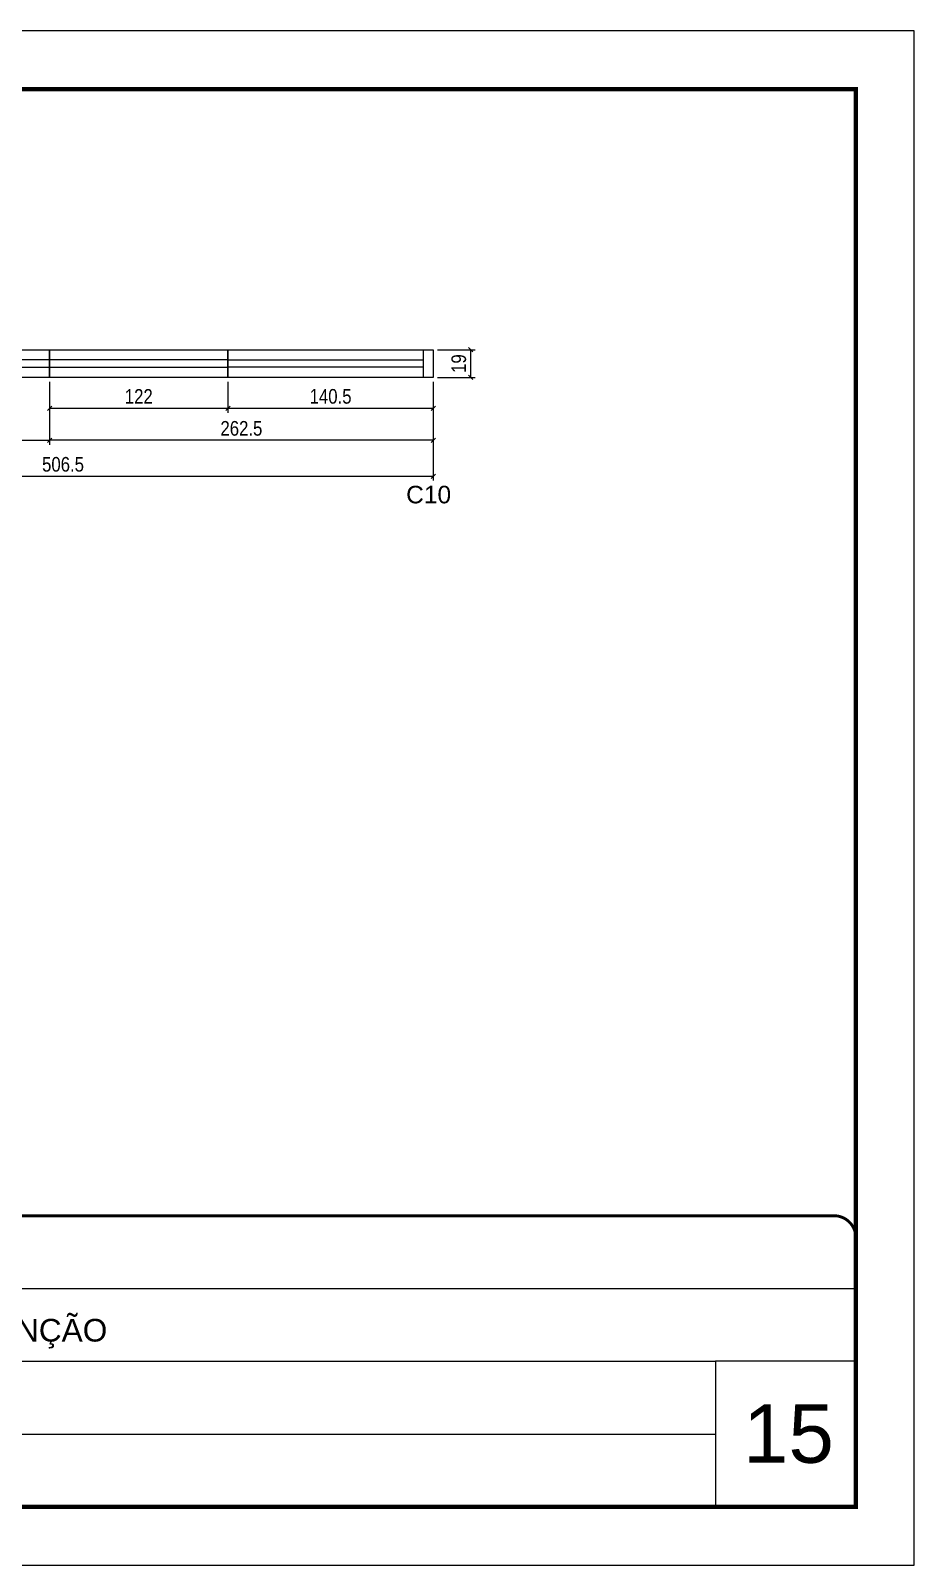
# Model space of a CAD drawing. Extents: x 3090 to 9343, y 762 to 5258.
# Drawn here: x 7154 to 7758, y 762 to 1812 of the extents above; entities that cross this region are included whole.
import ezdxf

# ---------------------------------------------------------------- set-up
doc = ezdxf.new("R2010")
doc.units = 0
doc.linetypes.add('CONTINUO', pattern=[0])
doc.linetypes.add('DASHED', pattern=[0.75, 0.5, -0.25])
doc.layers.add('00 - FELIPE', color=2, linetype='Continuous', plot=False)
for name, color, linetype in [('5', 5, 'Continuous'), ('Painéis', 200, 'Continuous'), ('SARR_2.2x7', 40, 'Continuous')]:
    doc.layers.add(name, color=color, linetype=linetype)
for name, color, linetype, lineweight in [('CARIMBO', 255, 'Continuous', 9), ('Escoras', 2, 'Continuous', 25), ('Folhas', 255, 'Continuous', 9), ('Romaneio', 3, 'Continuous', 13), ('SARRAFO DE PRESSAO', 251, 'DASHED', 9)]:
    doc.layers.add(name, color=color, linetype=linetype, lineweight=lineweight)
doc.styles.add('ARIAL', font='arial.ttf')
doc.styles.add('COTA TECNICA', font='techl___.ttf', dxfattribs={"height": 10})
doc.styles.add('COTA TECNICA-50', font='techl___.ttf', dxfattribs={"height": 10})
doc.styles.get("Standard").update_dxf_attribs({"font": 'arial.ttf'})
doc.dimstyles.new('COTA PAINEL-50', dxfattribs={"dimtxt": 10, "dimasz": 3, "dimexe": 3, "dimexo": 3, "dimgap": 3, "dimtad": 1, "dimdec": 1, "dimzin": 12, "dimdsep": 46, "dimtxsty": 'COTA TECNICA-50', "dimblk1": 'OBLIQUE', "dimblk2": 'OBLIQUE', "dimsah": 1, "dimcen": 0.9, "dimclrd": 4, "dimclre": 4, "dimclrt": 240, "dimadec": 1, "dimazin": 3, "dimtfac": 1, "dimtdec": 1, "dimtmove": 0, "dimatfit": 3, "dimfxl": 1, "dimtolj": 1, "dimtzin": 12, "dimarcsym": 0})
doc.dimstyles.new('PAINEL', dxfattribs={"dimtxt": 10, "dimasz": 3, "dimexe": 3, "dimexo": 3, "dimgap": 3, "dimtad": 1, "dimdec": 1, "dimzin": 12, "dimdsep": 46, "dimtxsty": 'COTA TECNICA', "dimblk1": 'OBLIQUE', "dimblk2": 'OBLIQUE', "dimsah": 1, "dimcen": 0.9, "dimclrd": 4, "dimclre": 4, "dimclrt": 240, "dimadec": 1, "dimazin": 3, "dimtfac": 1, "dimtdec": 1, "dimtmove": 0, "dimatfit": 3, "dimfxl": 1, "dimtolj": 1, "dimtzin": 12, "dimarcsym": 0})

# ---------------------------------------------------------------- blocks, each defined once
blk = doc.blocks.new('9999999999')
at = {"color": 30, "linetype": 'CONTINUO'}
for p, q in [((98564.6, 34379.6), (99584, 34379.6)), ((98564.6, 34329.8), (99488, 34329.8)), ((99584, 34329.8), (99488, 34329.8)), ((99488, 34329.8), (99488, 34230.2)), ((98564.6, 34280), (99488, 34280))]:
    blk.add_line(p, q, dxfattribs=at)
at = {"color": 30, "linetype": 'CONTINUO', "const_width": 2}
blk.add_lwpolyline([(99584, 34230.2), (99584, 34414.4, 0.414214), (99569, 34429.4), (98229, 34429.4, 0.414214), (98214, 34414.4), (98214, 34245.2, 0.414214), (98229, 34230.2), (99584, 34230.2)], format="xyb", dxfattribs=at)
at = {"layer": 'Folhas'}
blk.add_lwpolyline([(98139, 34190.2), (99624, 34190.2), (99624, 35240.2), (98139, 35240.2)], close=True, dxfattribs=at)
at = {"layer": 'Folhas', "color": 30, "const_width": 3}
blk.add_lwpolyline([(98214, 34230.2), (99584, 34230.2), (99584, 35200.2), (98214, 35200.2)], close=True, dxfattribs=at)
at = {"color": 7, "linetype": 'Continuous', "ltscale": 5, "style": 'ARIAL'}
blk.add_text('HOSPITAL ASSUNÇÃO', height=15.483, dxfattribs=at).set_placement((98837.7, 34343.3))
blk = doc.blocks.new('_Oblique')
at = {"color": 0, "linetype": 'ByBlock', "lineweight": -2}
blk.add_line((-0.5, -0.5), (0.5, 0.5), dxfattribs=at)
blk = doc.blocks.new('*D341')
at = {"layer": 'Defpoints', "color": 0, "linetype": 'ByBlock', "transparency": 16777216}
for p in [(6923, 1574.7), (7167, 1574.7), (7167, 1531.7)]:
    blk.add_point(p, dxfattribs=at)
at = {"layer": 'Romaneio', "color": 4, "linetype": 'ByBlock', "lineweight": -2, "transparency": 16777216}
for p, q in [((6923, 1571.7), (6923, 1528.7)), ((7167, 1571.7), (7167, 1528.7)), ((6923, 1531.7), (7167, 1531.7))]:
    blk.add_line(p, q, dxfattribs=at)
at = {"layer": 'Romaneio', "color": 4, "linetype": 'ByBlock', "lineweight": -2, "transparency": 16777216, "xscale": 3, "yscale": 3, "zscale": 3, "rotation": 180}
blk.add_blockref('_Oblique', (6923, 1531.7), dxfattribs=at)
at = {"layer": 'Romaneio', "color": 4, "linetype": 'ByBlock', "lineweight": -2, "transparency": 16777216, "xscale": 3, "yscale": 3, "zscale": 3}
blk.add_blockref('_Oblique', (7167, 1531.7), dxfattribs=at)
at = {"layer": 'Romaneio', "color": 240, "linetype": 'ByBlock', "transparency": 16777216, "insert": (7045, 1539.8), "char_height": 10, "attachment_point": 5, "style": 'COTA TECNICA-50'}
blk.add_mtext('\\A1;244', dxfattribs=at)
blk = doc.blocks.new('*D65')
at = {"layer": 'Defpoints', "color": 0, "linetype": 'ByBlock', "transparency": 16777216}
for p in [(7167, 1574.7), (7289, 1574.7), (7289, 1553.6)]:
    blk.add_point(p, dxfattribs=at)
at = {"layer": 'Romaneio', "color": 4, "linetype": 'ByBlock', "lineweight": -2, "transparency": 16777216}
for p, q in [((7167, 1571.7), (7167, 1550.6)), ((7289, 1571.7), (7289, 1550.6)), ((7167, 1553.6), (7289, 1553.6))]:
    blk.add_line(p, q, dxfattribs=at)
at = {"layer": 'Romaneio', "color": 4, "linetype": 'ByBlock', "lineweight": -2, "transparency": 16777216, "xscale": 3, "yscale": 3, "zscale": 3, "rotation": 180}
blk.add_blockref('_Oblique', (7167, 1553.6), dxfattribs=at)
at = {"layer": 'Romaneio', "color": 4, "linetype": 'ByBlock', "lineweight": -2, "transparency": 16777216, "xscale": 3, "yscale": 3, "zscale": 3}
blk.add_blockref('_Oblique', (7289, 1553.6), dxfattribs=at)
at = {"layer": 'Romaneio', "color": 240, "linetype": 'ByBlock', "transparency": 16777216, "insert": (7228, 1561.7), "char_height": 10, "attachment_point": 5, "style": 'COTA TECNICA-50'}
blk.add_mtext('\\A1;122', dxfattribs=at)
blk = doc.blocks.new('*D66')
at = {"layer": 'Defpoints', "color": 0, "linetype": 'ByBlock', "transparency": 16777216}
for p in [(7289, 1574.7), (7429.4, 1574.7), (7429.4, 1553.6)]:
    blk.add_point(p, dxfattribs=at)
at = {"layer": 'Romaneio', "color": 4, "linetype": 'ByBlock', "lineweight": -2, "transparency": 16777216}
for p, q in [((7289, 1571.7), (7289, 1550.6)), ((7429.4, 1571.7), (7429.4, 1550.6)), ((7289, 1553.6), (7429.4, 1553.6))]:
    blk.add_line(p, q, dxfattribs=at)
at = {"layer": 'Romaneio', "color": 4, "linetype": 'ByBlock', "lineweight": -2, "transparency": 16777216, "xscale": 3, "yscale": 3, "zscale": 3, "rotation": 180}
blk.add_blockref('_Oblique', (7289, 1553.6), dxfattribs=at)
at = {"layer": 'Romaneio', "color": 4, "linetype": 'ByBlock', "lineweight": -2, "transparency": 16777216, "xscale": 3, "yscale": 3, "zscale": 3}
blk.add_blockref('_Oblique', (7429.4, 1553.6), dxfattribs=at)
at = {"layer": 'Romaneio', "color": 240, "linetype": 'ByBlock', "transparency": 16777216, "insert": (7359.2, 1561.7), "char_height": 10, "attachment_point": 5, "style": 'COTA TECNICA-50'}
blk.add_mtext('\\A1;140.5', dxfattribs=at)
blk = doc.blocks.new('*D67')
at = {"layer": 'Defpoints', "color": 0, "linetype": 'ByBlock', "transparency": 16777216}
for p in [(7429.4, 1593.7), (7429.4, 1574.7), (7455, 1574.7)]:
    blk.add_point(p, dxfattribs=at)
at = {"layer": 'Romaneio', "color": 4, "linetype": 'ByBlock', "lineweight": -2, "transparency": 16777216}
for p, q in [((7432.4, 1593.7), (7458, 1593.7)), ((7455, 1593.7), (7455, 1574.7)), ((7432.4, 1574.7), (7458, 1574.7))]:
    blk.add_line(p, q, dxfattribs=at)
at = {"layer": 'Romaneio', "color": 4, "linetype": 'ByBlock', "lineweight": -2, "transparency": 16777216, "xscale": 3, "yscale": 3, "zscale": 3}
for p, rotation in [((7455, 1593.7), 90), ((7455, 1574.7), 270)]:
    blk.add_blockref('_Oblique', p, dxfattribs=dict(at, rotation=rotation))
at = {"layer": 'Romaneio', "color": 240, "linetype": 'ByBlock', "transparency": 16777216, "insert": (7446.9, 1584.2), "char_height": 10, "attachment_point": 5, "rotation": 90, "style": 'COTA TECNICA-50'}
blk.add_mtext('\\A1;19', dxfattribs=at)
blk = doc.blocks.new('*D432')
at = {"layer": 'Defpoints', "color": 0, "linetype": 'ByBlock', "transparency": 16777216}
for p in [(6923, 1574.7), (7429.4, 1574.7), (7429.4, 1507.1)]:
    blk.add_point(p, dxfattribs=at)
at = {"layer": 'Escoras', "color": 4, "linetype": 'ByBlock', "lineweight": -2, "transparency": 16777216}
for p, q in [((6923, 1571.7), (6923, 1504.1)), ((7429.4, 1571.7), (7429.4, 1504.1)), ((6923, 1507.1), (7429.4, 1507.1))]:
    blk.add_line(p, q, dxfattribs=at)
at = {"layer": 'Escoras', "color": 4, "linetype": 'ByBlock', "lineweight": -2, "transparency": 16777216, "xscale": 3, "yscale": 3, "zscale": 3, "rotation": 180}
blk.add_blockref('_Oblique', (6923, 1507.1), dxfattribs=at)
at = {"layer": 'Escoras', "color": 4, "linetype": 'ByBlock', "lineweight": -2, "transparency": 16777216, "xscale": 3, "yscale": 3, "zscale": 3}
blk.add_blockref('_Oblique', (7429.4, 1507.1), dxfattribs=at)
at = {"layer": 'Escoras', "color": 240, "linetype": 'ByBlock', "transparency": 16777216, "insert": (7176.2, 1515.2), "char_height": 10, "attachment_point": 5, "style": 'COTA TECNICA-50'}
blk.add_mtext('\\A1;506.5', dxfattribs=at)
blk = doc.blocks.new('*D507')
at = {"layer": '00 - FELIPE', "color": 4, "lineweight": -2, "transparency": 16777216}
for p, q in [((7167, 1571.7), (7167, 1528.7)), ((7429.4, 1571.7), (7429.4, 1528.7)), ((7429.4, 1531.7), (7167, 1531.7))]:
    blk.add_line(p, q, dxfattribs=at)
at = {"layer": 'Defpoints', "color": 0, "transparency": 16777216}
for p in [(7167, 1574.7), (7429.4, 1574.7), (7167, 1531.7)]:
    blk.add_point(p, dxfattribs=at)
at = {"layer": '00 - FELIPE', "color": 4, "lineweight": -2, "transparency": 16777216, "xscale": 3, "yscale": 3, "zscale": 3, "rotation": 180}
blk.add_blockref('_Oblique', (7167, 1531.7), dxfattribs=at)
at = {"layer": '00 - FELIPE', "color": 4, "lineweight": -2, "transparency": 16777216, "xscale": 3, "yscale": 3, "zscale": 3}
blk.add_blockref('_Oblique', (7429.4, 1531.7), dxfattribs=at)
at = {"layer": '00 - FELIPE', "color": 240, "transparency": 16777216, "insert": (7298.2, 1539.8), "char_height": 10, "attachment_point": 5, "style": 'COTA TECNICA'}
blk.add_mtext('\\A1;262.5', dxfattribs=at)

msp = doc.modelspace()

# ---------------------------------------------------------------- linework, layer by layer
at = {"layer": 'Painéis', "linetype": 'Continuous'}
for points in [[(6922.96, 1593.7), (7166.96, 1593.7), (7166.96, 1574.7), (6922.96, 1574.7)], [(7166.96, 1593.7), (7288.96, 1593.7), (7288.96, 1574.7), (7166.96, 1574.7)], [(7288.96, 1593.7), (7429.44, 1593.7), (7429.44, 1574.7), (7288.96, 1574.7)]]:
    msp.add_lwpolyline(points, close=True, dxfattribs=at)
at = {"layer": 'SARR_2.2x7', "linetype": 'Continuous'}
for p, q in [((7166.96, 1586.7), (6929.96, 1586.7)), ((7288.96, 1586.7), (7166.96, 1586.7)), ((7288.96, 1586.7), (7422.44, 1586.7)), ((7422.44, 1593.7), (7422.44, 1574.7)), ((6929.96, 1581.7), (7166.96, 1581.7)), ((7166.96, 1581.7), (7288.96, 1581.7)), ((7422.44, 1581.7), (7288.96, 1581.7))]:
    msp.add_line(p, q, dxfattribs=at)

# ---------------------------------------------------------------- block references
at = {"layer": 'SARRAFO DE PRESSAO', "color": 6, "linetype": 'ByBlock'}
msp.add_blockref('9999999999', (-91865.55, -33428.25), dxfattribs=at)

# ---------------------------------------------------------------- texts
at = {"layer": '5', "linetype": 'Continuous'}
msp.add_text('C10', height=12, rotation=359.99996, dxfattribs=at).set_placement((7410.88, 1488.56))
at = {"layer": 'CARIMBO', "style": 'ARIAL'}
msp.add_text('15', height=40, dxfattribs=at).set_placement((7641.29, 832.09))

# ---------------------------------------------------------------- dimensions: what is measured, and where the dimension line sits
at = {"layer": '00 - FELIPE'}
dim = msp.add_linear_dim(base=(7166.96, 1531.71), p1=(7429.44, 1574.7), p2=(7166.96, 1574.7), dimstyle='PAINEL', dxfattribs=at)
dim.commit()
dim.dimension.update_dxf_attribs({"geometry": '*D507', "text_midpoint": (7298.2, 1539.82)})
at = {"layer": 'Escoras', "linetype": 'ByBlock'}
dim = msp.add_linear_dim(base=(7429.44, 1507.06), p1=(6922.96, 1574.7), p2=(7429.44, 1574.7), dimstyle='COTA PAINEL-50', override={"dimarcsym": 1}, dxfattribs=at)
dim.commit()
dim.dimension.update_dxf_attribs({"geometry": '*D432', "text_midpoint": (7176.2, 1515.17)})
at = {"layer": 'Romaneio', "linetype": 'ByBlock'}
for p1, p2, distance, picture, middle in [((7429.44, 1593.7), (7429.44, 1574.7), 25.52, '*D67', (7446.87, 1584.2)), ((6922.96, 1574.7), (7166.96, 1574.7), -42.99, '*D341', (7044.96, 1539.78)), ((7166.96, 1574.7), (7288.96, 1574.7), -21.08, '*D65', (7227.96, 1561.68)), ((7288.96, 1574.7), (7429.44, 1574.7), -21.08, '*D66', (7359.2, 1561.74))]:
    dim = msp.add_aligned_dim(p1=p1, p2=p2, distance=distance, dimstyle='COTA PAINEL-50', override={"dimarcsym": 1}, dxfattribs=at)
    dim.commit()
    dim.dimension.update_dxf_attribs({"geometry": picture, "text_midpoint": middle})

doc.saveas('drawing.dxf')
